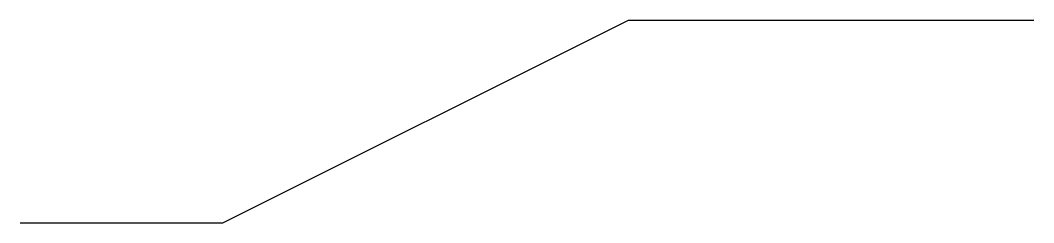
# Model space of a CAD drawing. Header units: millimetres. Extents: x 20 to 70, y 25 to 35.
import ezdxf

# ---------------------------------------------------------------- set-up
doc = ezdxf.new("R2010")
doc.units = ezdxf.units.MM

msp = doc.modelspace()

# ---------------------------------------------------------------- linework, layer by layer
msp.add_lwpolyline([(20, 25), (30, 25), (50, 35), (70, 35)])

doc.saveas('drawing.dxf')
